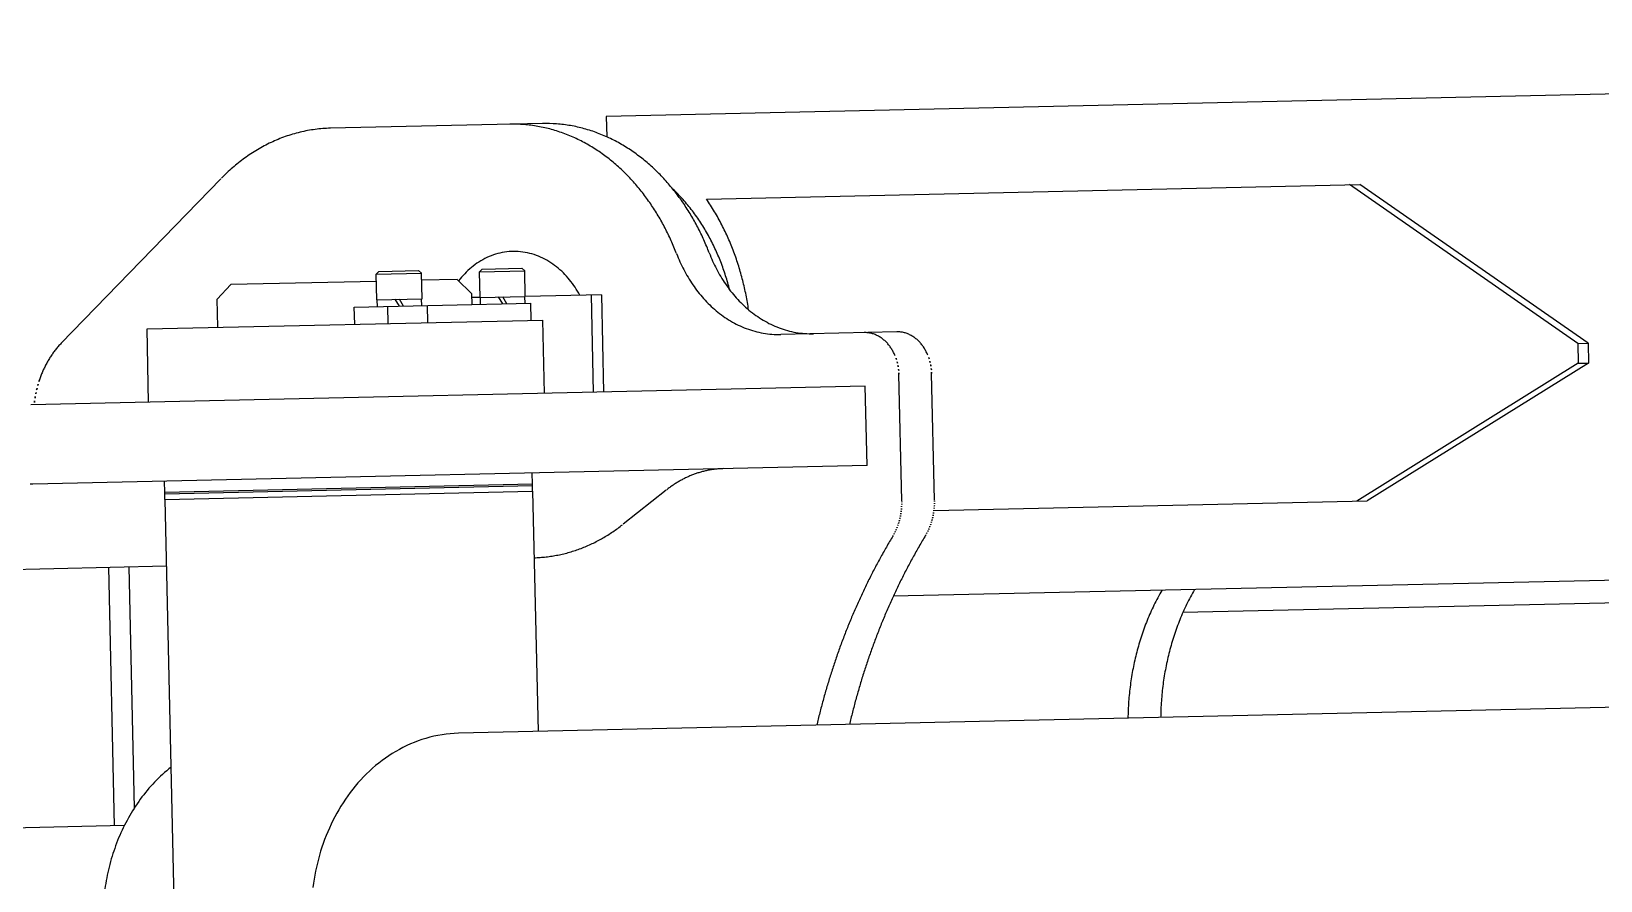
# Model space of a CAD drawing. Header units: metres. Extents: x 668617 to 675126, y 2286318 to 2293677.
# Drawn here: x 669895.436 to 669896.239, y 2287288.293 to 2287288.728 of the extents above; entities that cross this region are included whole.
import ezdxf

# ---------------------------------------------------------------- set-up
doc = ezdxf.new("R2010")
doc.units = ezdxf.units.M
doc.header["$MEASUREMENT"] = 0
doc.layers.add('0_VEH_CONSTRUCCION', color=250, linetype='Continuous')

# ---------------------------------------------------------------- blocks, each defined once
blk = doc.blocks.new('excavadora planta')
at = {"color": 0}
for p, q in [((-6.529173965391578, 0.4863429786059754), (-6.529173965391578, 0.4790960580531873)), ((-5.179625982671723, 0.4863393611747711), (-6.529173965391578, 0.4863393611747711)), ((-6.551834458937833, 0.4843347013711536), (-6.627235893926013, 0.4843347013711536)), ((-6.724575542024922, 0.410070345598939), (-6.666525266630856, 0.4672756493488208)), ((-6.494250379994014, 0.4562014865608006), (-6.262079725134413, 0.4562014865608006)), ((-6.186020822022442, 0.397917736127269), (-6.265748855478819, 0.4561974169505874)), ((-6.182351390222834, 0.3979178868535342), (-6.262079574406812, 0.45619756767708)), ((-6.663832089085417, 0.4295684506243163), (-6.668856399602646, 0.4245441401064056)), ((-6.612153466613904, 0.4295686013505815), (-6.663832089085417, 0.4295686013505815)), ((-6.612153466613904, 0.4230373292751892), (-6.612153466613904, 0.43208045515712)), ((-6.612153466613904, 0.43208045515712), (-6.596074889180954, 0.43208045515712)), ((-6.611148122186137, 0.4330851966796985), (-6.612152863708843, 0.43208045515712)), ((-6.611147519281076, 0.43308564885848), (-6.597080836513896, 0.43308564885848)), ((-6.597080836513896, 0.4330861010374889), (-6.596075492086015, 0.4320810580621668)), ((-6.596074889180954, 0.4230373292751892), (-6.596074889180954, 0.43208045515712)), ((-6.583445683144873, 0.4295686013505815), (-6.596074889180954, 0.4295686013505815)), ((-6.578420618994983, 0.4245441401064056), (-6.583444778786429, 0.4295686013505815)), ((-6.575458093549514, 0.4230373292751892), (-6.575458093549514, 0.43208045515712)), ((-6.575458093549514, 0.43208045515712), (-6.559379516114745, 0.43208045515712)), ((-6.574452749121633, 0.4330853474059495), (-6.575457490642634, 0.43208045515712)), ((-6.574452146216572, 0.43308564885848), (-6.560385463447574, 0.43308564885848)), ((-6.560385463447574, 0.4330861010374889), (-6.559380571198972, 0.4320810580621668)), ((-6.559379516114745, 0.4230373292751892), (-6.559379516114745, 0.43208045515712)), ((-6.668856851781925, 0.4144959712493659), (-6.668856851781925, 0.4245441401064056)), ((-6.578421071174262, 0.4245441401064056), (-6.578421071174262, 0.4205248725635897)), ((-6.620196523488289, 0.4144959712493659), (-6.620196523488289, 0.4205248725635897)), ((-6.620196523488289, 0.4205248725635897), (-6.557453233987644, 0.4205248725635897)), ((-6.612153466613904, 0.4230373292751892), (-6.596074889180954, 0.4230373292751892)), ((-6.612001383775805, 0.4205248725635897), (-6.612001383775805, 0.4230373292751892)), ((-6.608237145135945, 0.4144959712493659), (-6.608237145135945, 0.4205248725635897)), ((-6.604113725718207, 0.420525023289855), (-6.605564014186598, 0.4230370278226587)), ((-6.602663889429095, 0.420525023289855), (-6.604114177897486, 0.4230370278226587)), ((-6.596227122744835, 0.4205248725635897), (-6.596227122744835, 0.4230373292751892)), ((-6.594146647611183, 0.4144959712493659), (-6.594146647611183, 0.4205248725635897)), ((-6.575458093549514, 0.4230395901697932), (-6.578421071174262, 0.4230395901697932)), ((-6.575458093549514, 0.4230373292751892), (-6.559379516114745, 0.4230373292751892)), ((-6.575305859983814, 0.4205248725635897), (-6.575305859983814, 0.4230373292751892)), ((-6.567418352651998, 0.420525023289855), (-6.568868641120275, 0.4230370278226587)), ((-6.565968516362886, 0.420525023289855), (-6.567418804831163, 0.4230370278226587)), ((-6.559531749678627, 0.4205248725635897), (-6.559531749678627, 0.4230373292751892)), ((-6.532336655365953, 0.4230395901697932), (-6.559379516114745, 0.4230395901697932)), ((-6.557453233987644, 0.4144959712493659), (-6.557453233987644, 0.4205248725635897)), ((-6.536005182805297, 0.4230395901697932), (-6.536005182805297, 0.3883731438419602)), ((-6.532336655365953, 0.4230395901697932), (-6.532336655365953, 0.3883731438419602)), ((-6.693978404371705, 0.4144959712493659), (-6.553299066405202, 0.4144959712493659)), ((-6.693978404371705, 0.3883699785895516), (-6.693978404371705, 0.4144959712493659)), ((-6.553299066405202, 0.3883699785895516), (-6.553299066405202, 0.4144959712493659)), ((-6.427662665458342, 0.4074647400334612), (-6.468989857755105, 0.4074647400334612)), ((-6.186020219115562, 0.3979172839482601), (-6.182351390222834, 0.3979172839482601)), ((-6.186018410400379, 0.3979168317694644), (-6.186018410400379, 0.39088288748016)), ((-6.182348677149207, 0.3979168317694644), (-6.182348677149207, 0.39088288748016)), ((-6.427323079102848, 0.3473719725350719), (-6.427323079102848, 0.3923921099320182)), ((-6.415703136378283, 0.3473719725350719), (-6.415703136378283, 0.3923921099320182)), ((-6.186020369843163, 0.390883641111472), (-6.265749609111595, 0.343655966309953)), ((-6.182351088771156, 0.3908822845748858), (-6.262079725134413, 0.3436549112258973)), ((-6.186020219115562, 0.3908833396589415), (-6.182351390222834, 0.3908833396589415)), ((-6.439359780049131, 0.3883731438419602), (-6.735809776144038, 0.3883731438419602)), ((-6.439359780049131, 0.3602343521583151), (-6.439359780049131, 0.3883699785895516)), ((-6.439359780049131, 0.3602372159579801), (-6.735810831228378, 0.3602372159579801)), ((-6.688952737316754, 0.3562150846154992), (-6.688952737316754, 0.3602343521583151)), ((-6.558324733460154, 0.3562150846154992), (-6.558324733460154, 0.3602343521583151)), ((-6.558324733460154, 0.3562150846154992), (-6.688952737316754, 0.3562150846154992)), ((-6.688952737316754, 0.3537030800829228), (-6.688952737316754, 0.3562150846154992)), ((-6.688952737316754, 0.3557127138543308), (-6.558324733460154, 0.3557127138543308)), ((-6.688952737316754, 0.3537030800829228), (-6.558324733460154, 0.3537030800829228)), ((-6.688952737316754, 0.3537030800829228), (-6.688952737316754, 0.05225288967744746)), ((-6.558324733460154, 0.3537030800829228), (-6.558324733460154, 0.3562150846154992)), ((-6.558324733460154, 0.3537030800829228), (-6.558324733460154, 0.2682922128982028)), ((-6.51086448797605, 0.3530769630284567), (-6.526490585054489, 0.3412609253868339)), ((-6.41597911623569, 0.343657624299297), (-6.262080780216934, 0.343657624299297)), ((-6.953341892651451, 0.3300918050290846), (-6.688952737316754, 0.3300918050290846)), ((-6.709553857413312, 0.3300918050290846), (-6.709553857413312, 0.2381469526955726)), ((-6.702350798213956, 0.3300918050290846), (-6.702350798213956, 0.2442760869998182)), ((-5.461633233878615, 0.3135087466654625), (-6.431092894617677, 0.3135087466654625)), ((-5.631990881967681, 0.3054718695689473), (-6.328360108741094, 0.3054718695689473)), ((-5.952533422196439, 0.2682922128982028), (-6.586608976024309, 0.2682922128982028)), ((-6.706006513919647, 0.2381469526955726), (-7.338610074691928, 0.2381469526955726))]:
    blk.add_line(p, q, dxfattribs=at)
for centre, radius, start, end in [((-6.625596742414928, 0.428358320764417), 0.05625228643017663, 113.9795973651698, 116.7729720577561), ((-6.626086574991177, 0.4294586226125716), 0.05504787787734092, 111.126248454842, 113.9792017162786), ((-6.626473661160389, 0.4304607128155027), 0.05397362443178837, 108.2181854386046, 111.12636310643), ((-6.626768424503098, 0.4313481420857812), 0.05303852574888716, 105.2579921976592, 108.2154361670749), ((-6.626976733084803, 0.4321129050782417), 0.05224590048286631, 102.2582493727811, 105.258314201378), ((-6.627113346285114, 0.4327394617169347), 0.05160462350269984, 99.2230631584472, 102.2577286395442), ((-6.627190467026935, 0.4332137373549756), 0.05112411858285303, 96.16238407361219, 99.22294266778582), ((-6.62722526538937, 0.4335396240041263), 0.05079637953344039, 93.08576214060936, 96.1628189606016), ((-6.627237130733079, 0.4337057288585271), 0.05062987688207549, 89.99877092577681, 93.08247285553387), ((-6.563455136854486, 0.4336469668104854), 0.05068773995322159, 84.38943226035059, 90.02642914334888), ((-6.563510615886798, 0.4331110035346768), 0.05122655970101109, 78.80059420503206, 84.38628483902525), ((-6.563720600970328, 0.4320642330226008), 0.05229418098862737, 73.32534881266874, 78.79765981854717), ((-6.551836098488366, 0.4336469668104854), 0.05068773995322159, 84.38943226035059, 90.02642914334888), ((-6.564174257044783, 0.4305600688097826), 0.05386526507091103, 68.00860434568017, 73.32217938452928), ((-6.551891502157787, 0.4331094586743944), 0.05122808978057556, 78.80084710896024, 84.3865377429809), ((-6.564933108906871, 0.4286819240616069), 0.05589092144261347, 62.88687190871479, 68.0082619604613), ((-6.552101863989719, 0.4320605307158019), 0.05229790059057056, 73.32587998470358, 78.79796193854766), ((-6.552555686327764, 0.4305578768430678), 0.05386758555423333, 68.00871887535024, 73.32206485453658), ((-6.553314808244409, 0.4286796493584717), 0.05589341976973253, 62.88698644306471, 68.00814742624308), ((-6.622570468161484, 0.4233228517993979), 0.06213517496441118, 124.7150577144325, 127.2336787856335), ((-6.623489899429728, 0.4246474495469812), 0.06052275101429352, 122.1323088705392, 124.7137183416909), ((-6.624300835734289, 0.4259394589349625), 0.05899733116329986, 119.4899429530529, 122.1327655206188), ((-6.62500199565909, 0.4271730848046928), 0.05757837078682941, 116.7700781255501, 119.4869167188764), ((-6.566044737019411, 0.4265163796144975), 0.05832511406088772, 57.97626865426448, 62.88439137947338), ((-6.567518999229605, 0.4241601394857781), 0.06110455939970486, 53.29082523197384, 57.9758213805688), ((-6.554426665677056, 0.4265122525812046), 0.05832936564719558, 57.97723639962538, 62.88513004658446), ((-6.555901120502426, 0.4241558299589059), 0.0611090678388815, 53.29191569564545, 57.97668275652631), ((-6.619206237855678, 0.4192737670337294), 0.06740284567195028, 132.0813547267053, 134.4116083662846), ((-6.620425766612698, 0.4206233944647408), 0.06558385029313436, 129.6882224308474, 132.08080726023), ((-6.621552274487954, 0.4219759902280202), 0.06382358741358736, 127.2298346995655, 129.6854378352067), ((-6.569347202824929, 0.4217038136244184), 0.0641665617624519, 48.83155390826896, 53.29318550051556), ((-6.571500911289149, 0.4192426681771764), 0.06743698922637854, 44.58544270064972, 48.83057439840599), ((-6.557729632898941, 0.4217012500253077), 0.06416985509713131, 48.8316684564079, 53.29307095250753), ((-6.559883691020104, 0.4192379848588672), 0.06744210839855234, 44.58674268890265, 48.83164528209393), ((-6.573933954798463, 0.4168422576282325), 0.07085483488069991, 40.54647147275143, 44.58678041582245), ((-6.576581692160744, 0.4145771146361028), 0.0743392840356772, 36.69589627730075, 40.54649784296689), ((-6.562314087437699, 0.4168401210395558), 0.07085628108620766, 40.54774469089415, 44.58805363371751), ((-6.56495943215657, 0.4145749480893244), 0.07433893164729309, 36.6983261763728, 40.54892774205391), ((-6.579373227098017, 0.4124927483827037), 0.07782313829400662, 33.02037286693767, 36.6982169823405), ((-6.549637531525718, 0.4161474190408683), 0.06178532568368902, 42.81917124376039, 45.23513017886432), ((-6.567757112857066, 0.4124901273723793), 0.07782798519162865, 33.02048743062499, 36.69810242166352), ((-6.550958542717012, 0.4149226058615625), 0.0635867799904068, 40.47220792921266, 42.81964851249833), ((-6.582245686393208, 0.4106235688984867), 0.08125021440785779, 29.49948345099655, 33.02175062977089), ((-6.552341469132898, 0.41374540731087), 0.06540289605898075, 38.18823018113719, 40.4703602391711), ((-6.570627968634426, 0.4106211931877652), 0.08125358314385074, 29.50006426406003, 33.02233144274363), ((-6.553779631528414, 0.4126123641230208), 0.06723376907368221, 35.96940792115114, 38.18943534616643), ((-6.555245504281174, 0.4115462291252783), 0.06904634275573246, 33.80936921903294, 35.97096028967078), ((-6.56336129409874, 0.4112302187571117), 0.08245212226114994, 31.18633301360827, 33.03007142223422), ((-6.564900974128932, 0.4103008229118501), 0.08425056228461678, 29.38051895665472, 31.18484036621485), ((-6.566422492332777, 0.4094433120145169), 0.08599708512507859, 27.61336442333874, 29.38101876087126), ((-6.58512649627869, 0.4089953600966254), 0.08455931210054028, 26.11441471613812, 29.49851585064603), ((-6.587930930080574, 0.4076161594333172), 0.08768453657845787, 22.85390641937608, 26.11702431782301), ((-6.573501112063582, 0.4089954801224422), 0.08455477930835614, 26.11582981631551, 29.50016008417069), ((-6.556742075295915, 0.4105444960848672), 0.07084722968336951, 31.70244916146109, 33.80904105332654), ((-6.576307813983249, 0.407613588977938), 0.08768322482734477, 22.85619730989439, 26.11931520809325), ((-6.558247784203331, 0.4096194370572164), 0.07261439578792991, 29.64385052629132, 31.6991096319433), ((-6.567937512659, 0.4086504919547451), 0.08770701206761297, 25.88050953348009, 27.6135592384815), ((-6.569424364287443, 0.4079259966908211), 0.08936098102134084, 24.18135724259423, 25.88232311192327), ((-6.590596437617364, 0.4064901483767045), 0.09057812014297759, 19.69701011711464, 22.85541188747646), ((-6.578972501577027, 0.4064926083857046), 0.09057409898262163, 19.69626787750638, 22.85489878753308), ((-6.559744237509335, 0.4087568598774283), 0.07434162573669269, 27.64382688438399, 29.65119048138165), ((-6.561232878278929, 0.4079872799838853), 0.07601740199371203, 25.6739399255117, 27.63707449975857), ((-6.562686333654597, 0.4072848320923583), 0.07763169884304011, 23.75432798394281, 25.67644172756297), ((-6.57087647728406, 0.4072764184533639), 0.09095176042018072, 22.50877020244795, 24.1799438790022), ((-6.572282413316657, 0.4066923670457925), 0.09247418297331586, 20.86592215242871, 22.50959529341019), ((-6.561596306352499, 0.4126675693908766), 0.02687871928637346, 121.3996265361965, 128.3678538553926), ((-6.562529819629958, 0.4141958773462875), 0.02508786141312052, 113.8969087448573, 121.3983715625687), ((-6.563110882216051, 0.4155023752567502), 0.02365797810310075, 105.9476381928555, 113.8920668208755), ((-6.56338303684106, 0.4164453878748731), 0.02267648230724782, 97.66868414584448, 105.9411212064714), ((-6.563453048449787, 0.416919714651911), 0.02219705594335434, 89.2175679558979, 97.65296667681294), ((-6.563457262447628, 0.4168682625193298), 0.02224856110010269, 80.72918425312972, 89.20852623725487), ((-6.563557023015392, 0.4162939159136698), 0.02283147784533732, 72.45834655961079, 80.71430388295855), ((-6.56388503635867, 0.4152645699674054), 0.02391182028423371, 64.56717647362586, 72.45231743986771), ((-6.564536688505541, 0.413897256191234), 0.02542648060411551, 57.14702587307214, 64.5642386166305), ((-6.56554655683783, 0.4123353881202263), 0.02728639051118687, 50.23266021240689, 57.14478914191086), ((-6.452030939657789, 0.4561146597187644), 0.05660476949202799, 199.7187863241565, 202.8762715360272), ((-6.440415427334301, 0.4561131676641139), 0.05660066301726613, 199.7186717854607, 202.8763861371155), ((-6.564101988892389, 0.4066600464285699), 0.07917909483262903, 21.87095992045611, 23.75549022506143), ((-6.565463250737253, 0.4061144079308008), 0.08064563997717612, 20.02028790604565, 21.87044302542328), ((-6.573632688040107, 0.4061742287772176), 0.09392045367062424, 19.249647117536, 20.86788222052568), ((-6.574933781388836, 0.405726718716906), 0.09529634175509229, 17.65090324755197, 19.24576282131386), ((-6.558748393830456, 0.4094735190736856), 0.03116491176393235, 134.8596135523875, 140.9017721094524), ((-6.560321469062615, 0.4110556248643888), 0.02893385293254473, 128.3658318860166, 134.861433435045), ((-6.566895907130629, 0.4107120144877854), 0.02939733501829878, 43.8194169995817, 50.23509708805067), ((-6.568524216583, 0.4091480445456455), 0.03165507563248113, 37.86362052241775, 43.82126845682794), ((-6.453702549209652, 0.4554073911711498), 0.0547896926634663, 202.8743747229673, 206.1368052113493), ((-6.455457708420795, 0.4545468525756178), 0.05283492666292679, 206.1374901205515, 209.5209038557607), ((-6.442083209390262, 0.4554073911711498), 0.0547896926634663, 202.8743747229673, 206.1368052113493), ((-6.4438382932384, 0.4545494042714608), 0.05283611845751028, 206.1399382301036, 209.5233519651157), ((-6.566769027435839, 0.405634669258248), 0.08203675048042827, 18.20412164665033, 20.02288069019809), ((-6.567995559857195, 0.4052366378253964), 0.0833262409091537, 16.41006906927794, 18.20064033718453), ((-6.576160452568047, 0.4053318356444464), 0.0965849984940884, 16.07993453617996, 17.65348109824549), ((-6.577309329653303, 0.4049975876580589), 0.09778150659520499, 14.52737117846319, 16.08166725537839), ((-6.578367139128886, 0.404731477171822), 0.09887224781693937, 12.98577710078489, 14.52288522561942), ((-6.570336675935437, 0.407735261646593), 0.03395310883531908, 32.31511373755368, 37.86850863212953), ((-6.572230387767036, 0.4065345724014549), 0.03619538307805049, 27.11092914196193, 32.31890642474204), ((-6.457250606010689, 0.4535279839562065), 0.05077275192843704, 209.5173370554573, 213.0386877181319), ((-6.459047194018012, 0.4523608295896508), 0.04863032886924415, 213.0399608323487, 216.7168884512403), ((-6.445631115465403, 0.4535279839562065), 0.05077275192843704, 209.5173370554573, 213.0386877181319), ((-6.447427703472727, 0.4523608295896508), 0.04863032886924415, 213.0399608323487, 216.7168884512403), ((-6.569134379392267, 0.4048994614347095), 0.08451392561378293, 14.6458679736779, 16.41123061586655), ((-6.570184050192779, 0.404620813243298), 0.08559994415001725, 12.90576928601628, 14.64867329839952), ((-6.579330156150149, 0.404503404019664), 0.09986188682173458, 11.46737519328935, 12.98912873287824), ((-6.580215937121238, 0.404325510724604), 0.1007653528608257, 9.958142208208109, 11.46637453471853), ((-6.460794580305333, 0.4510561778420197), 0.04644962400102452, 216.7155152824463, 220.565200374924), ((-6.462445635480435, 0.4496384774975581), 0.04427342405788549, 220.5609597413886, 224.6003522364716), ((-6.463965402660278, 0.4481436469178561), 0.04214171049432089, 224.6041101149912, 228.8480962899891), ((-6.449172771946337, 0.4510583449229273), 0.04645277756629596, 216.715948798826, 220.565633891173), ((-6.450828055899933, 0.4496405392082323), 0.04427329651663488, 220.5648699144122, 224.60426240988), ((-6.45234568602541, 0.4481416129554532), 0.04214022860341052, 224.6022131222321, 228.8461992976169), ((-6.580970903918228, 0.4041892646508671), 0.1015325065103357, 8.46342152135101, 9.960195184483513), ((-6.581639682808486, 0.4040949702369261), 0.1022078806071702, 6.973608610390912, 8.460527817080749), ((-6.465311035979767, 0.4466011145148343), 0.04009472939509422, 228.8454426892555, 233.3059288005251), ((-6.466451305852047, 0.4450690338144483), 0.03818489034100454, 233.3041706579785, 237.9877922819188), ((-6.467372784392751, 0.4435976830837376), 0.0364488046154943, 237.9899790665344, 242.8964982447796), ((-6.453690025097558, 0.4466046523249361), 0.04009829449535136, 228.8472959158499, 233.3075529299306), ((-6.45483045954893, 0.4450705762437934), 0.03818675710883073, 233.3042852015328, 237.987677737866), ((-6.455752152655236, 0.4435991639153087), 0.03645050541400786, 237.9900936217629, 242.8963837223867), ((-6.702182432533618, 0.3875833202235128), 0.03174170729823374, 140.4035594324636, 143.1236061383311), ((-6.702996175885119, 0.3882583559122708), 0.03068442345439948, 137.557284058871, 140.4063418103563), ((-6.703777233819551, 0.3889716563846406), 0.02962666708925373, 134.6071604360258, 137.5558968923812), ((-6.468065843773957, 0.4422443001531917), 0.03492828610715006, 242.8970735345756, 248.0166310366701), ((-6.468539540676261, 0.4410703732917938), 0.03366238998421239, 248.0163090463072, 253.3278225451513), ((-6.468822351221547, 0.4401333392431326), 0.03268361007554565, 253.331488160681, 258.8015086414554), ((-6.468955206951364, 0.4394774902590228), 0.03201444670086738, 258.806796679305, 264.3901968424793), ((-6.456445327003848, 0.4422474081007692), 0.03493138297692643, 242.8983377757704, 248.0176662094226), ((-6.468988773905949, 0.4391446287369121), 0.03167989809140594, 264.3917665495774, 270.0441093891149), ((-6.456919117285111, 0.4410717437401956), 0.03366384072269865, 248.0164235872363, 253.3277080260037), ((-6.457202408496983, 0.4401333392431326), 0.03268361007554565, 253.331488160681, 258.8015086414554), ((-6.457334996891632, 0.4394803356157411), 0.03201728982966175, 258.8073157937335, 264.3904869098908), ((-6.457368755818493, 0.4391431021226282), 0.03167837141963615, 264.3916323682857, 270.0439752078759), ((-6.439284068401889, 0.397946140581368), 0.009518599564096846, 82.05616703809531, 89.99121043125037), ((-6.439312284636117, 0.3977456433114526), 0.009721072417722179, 74.20534381751337, 82.05477433111915), ((-6.439422845185845, 0.3973646884332567), 0.01011773761910611, 66.6462727286974, 74.19008875868421), ((-6.427663974951543, 0.397946140581368), 0.009518599564096846, 82.05616703809531, 89.99121043125037), ((-6.427692266548775, 0.3977467417912948), 0.009719994902317597, 74.20400881152004, 82.05343932491824), ((-6.427802902461281, 0.3973646884332567), 0.01011773761910611, 66.6462727286974, 74.19008875868421), ((-6.697817483323547, 0.3848780517173651), 0.03688742644650778, 153.3754576962009, 155.74650163942), ((-6.698681528961515, 0.3853087890380777), 0.03592197072639412, 150.9150467926552, 153.3720248692723), ((-6.699573462721105, 0.3858067619590315), 0.03490044235545896, 148.378893717016, 150.9176804470721), ((-6.700460676185457, 0.3863513101641303), 0.03385944366748541, 145.7791945295143, 148.3764156171689), ((-6.701333427693612, 0.3869449708394797), 0.03280392095888702, 143.1215867576388, 145.7793042361738), ((-6.439647762445247, 0.3968433539115352), 0.01068552052648516, 59.50333740968482, 66.64718160109818), ((-6.440010831452014, 0.3962293536026067), 0.01139883254315163, 52.79905449196604, 59.49708609431093), ((-6.440506684105344, 0.3955738656234615), 0.01222074045799585, 46.5573825012591, 52.80542857544877), ((-6.441121393095955, 0.3949259663999243), 0.01311384736336156, 40.73180769647709, 46.55386881767436), ((-6.441823177598167, 0.3943202946625775), 0.01404085261880553, 35.29944579224177, 40.73602447925338), ((-6.442578209173462, 0.393784124897067), 0.01496689209971526, 30.20500962172169, 35.30440903231827), ((-6.428027744357792, 0.3968421466117178), 0.01068659906672689, 59.50627416716661, 66.65011835910231), ((-6.428390738001667, 0.3962293536026067), 0.01139883254315163, 52.79905449196604, 59.49708609431093), ((-6.428886666017888, 0.395575246438014), 0.0122196861102341, 46.55318710407576, 52.80123317810395), ((-6.429501450371504, 0.3949259663999243), 0.01311384736336156, 40.73180769647709, 46.55386881767436), ((-6.430203159510825, 0.3943187073642633), 0.01404183140142247, 35.30455405792021, 40.74113274454128), ((-6.430958115723115, 0.393784124897067), 0.01496689209971526, 30.20500962172169, 35.30440903231827), ((-6.695424285260628, 0.3839090454059857), 0.03947102632928411, 160.3229180187598, 162.5388205343726), ((-6.696183513085543, 0.3841741803528151), 0.03866685796466893, 158.052072756508, 160.3140366824898), ((-6.696982003041171, 0.3844999654549781), 0.03780447293714284, 155.7441961248704, 158.0577211140561), ((-6.443346479189927, 0.3933362118171289), 0.01585619779519738, 25.39453470696396, 30.20713104910462), ((-6.444085823486148, 0.3929824264643713), 0.01667582451361095, 20.82866701194208, 25.40324197348784), ((-6.444765627623269, 0.3927255315438742), 0.01740254740870018, 16.44052846754512, 20.8233504179007), ((-6.44534881012828, 0.3925516252416656), 0.01801110496426179, 12.21194068557002, 16.44607535779934), ((-6.445808806581226, 0.3924508921866448), 0.01848200048704868, 8.089971794275673, 12.21550980045139), ((-6.43172638573958, 0.3933362118171289), 0.01585619779519738, 25.39453470696396, 30.20713104910462), ((-6.432465805399715, 0.3929843132995785), 0.01667508325466508, 20.8226995908711, 25.39727455250101), ((-6.433145684899614, 0.3927255315199858), 0.0174025474163364, 16.44052854219881, 20.8233504922305), ((-6.433728867403829, 0.3925516252416656), 0.01801110496426179, 12.21194068557002, 16.44607535779934), ((-6.434188863856775, 0.3924508921866448), 0.01848200048704868, 8.089971794275673, 12.21550980045139), ((-6.693041687456457, 0.3832819313266356), 0.0419368836135819, 168.9553777212291, 171.0411156939991), ((-6.693528445175389, 0.3833810814968928), 0.04144014714410987, 166.8502796801159, 168.9609965188649), ((-6.69409618035661, 0.383512695436437), 0.04085735690636449, 164.7081473307582, 166.8488845751208), ((-6.694728465193634, 0.3836848720240909), 0.0402020490179707, 162.5316145646779, 164.7071845539316), ((-6.446130614763774, 0.3924060245388006), 0.01880692028438578, 4.03258971140236, 8.087332687791898), ((-6.446294858170859, 0.3923914947630607), 0.01897177907807436, 0.001857842881095502, 4.041479449962021), ((-6.434510596676319, 0.3924038955880889), 0.01880714529607368, 4.039043335079743, 8.093786311524124), ((-6.434674840083517, 0.3923936316896288), 0.01897170376622994, 359.9954041930083, 4.035025800153091), ((-6.692638409674373, 0.3832212578812459), 0.04234469005466548, 171.0449955804737, 173.1107962576261), ((-6.73580902156209, 0.3494591963476665), 0.01077801963673401, 90.00401134576866, 94.71512339209474), ((-6.489076136764766, 0.3247386726400379), 0.03572919735886085, 116.2129731340161, 118.4006887277221), ((-6.489359954709812, 0.3253188040859527), 0.03508336266720708, 113.9921533621905, 116.2156182117125), ((-6.489606160551716, 0.3258674179881922), 0.03448203829064986, 111.7319092165867, 113.9890607648063), ((-6.489806472700707, 0.3263727524717837), 0.03393845130100063, 109.4455632046252, 111.7336514314952), ((-6.489969097892413, 0.3268370511547118), 0.03344649733354014, 107.1313806731492, 109.447655579135), ((-6.490101765504278, 0.3272604241570747), 0.03300282961161038, 104.7388668569284, 107.1277851557701), ((-6.490198331429383, 0.3276300112333956), 0.03262083593249576, 102.3242606224746, 104.7399903997749), ((-6.490268024402098, 0.3279462421520378), 0.03229701691885129, 99.88502798025446, 102.3232151850085), ((-6.490314201775163, 0.3282045809595928), 0.03203458602594882, 97.42669416205446, 99.88298476888646), ((-6.490335918493088, 0.3284020980948412), 0.03183591905221215, 94.96430425364584, 97.43388594576273), ((-6.49035057561116, 0.3285290116124315), 0.03170821346374349, 92.48016146365846, 94.95776363054438), ((-6.490352214883615, 0.3285949968914963), 0.0316422190818501, 90.00178515578102, 92.4823663547265), ((-6.487490906492667, 0.322175852740358), 0.03874507285130144, 124.7337324116424, 126.7642417076745), ((-6.487953329527272, 0.3228435406161907), 0.03793288937546022, 122.6632664313149, 124.7343378906644), ((-6.488371617951202, 0.3234956616539648), 0.03715814618121819, 120.5520292407103, 122.6629752428724), ((-6.488745565492763, 0.3241329242870989), 0.03641927086285483, 118.4048887264083, 120.5550216553243), ((-6.452543656225203, 0.3473697558911226), 0.02522059046523723, 355.049914511961, 356.9495698714368), ((-6.452615991269113, 0.3473699557116419), 0.0252928339131046, 356.9578376725862, 358.8384721270699), ((-6.452647806796904, 0.3473719431924707), 0.0253246832275078, 358.8354356123464, 0.704611677855195), ((-6.440923638137747, 0.347365210244817), 0.02522027372076495, 355.0602176331764, 356.9598729926534), ((-6.440995973181657, 0.3473745473414027), 0.02529300275422233, 356.9474419350408, 358.828076389529), ((-6.441027713346557, 0.3473719431924707), 0.0253246832275078, 358.8354356123464, 0.704611677855195), ((-6.562993884264188, 0.3895231865307807), 0.06051160765016964, 304.8542646306665, 306.8728573339163), ((-6.450719828348497, 0.3469740554953091), 0.02335081155440582, 341.046793635077, 343.1398648581802), ((-6.451101767463797, 0.3470888138136559), 0.02374961736020326, 343.1421585180566, 345.2006259289946), ((-6.45144588039318, 0.3471805605764615), 0.024105750114666, 345.1987134703899, 347.2250977929991), ((-6.451753858842267, 0.3472491068335017), 0.02442126203100226, 347.2280330950164, 349.2246259074324), ((-6.452020837475402, 0.3473025946438639), 0.02469353338939768, 349.2185221692224, 351.1876150661036), ((-6.452242171000307, 0.3473321286126492), 0.02491677917136537, 351.1984751801541, 353.1423597712504), ((-6.452411834859049, 0.3473558236016601), 0.02508805869795985, 353.1348983531581, 355.0556370948298), ((-6.439099810261041, 0.3469699299825351), 0.02334954321217949, 341.0564281572281, 343.1494993802481), ((-6.439481824739346, 0.3470888138136559), 0.02374961736020326, 343.1421585180566, 345.2006259289946), ((-6.439825937668729, 0.3471805605764615), 0.024105750114666, 345.1987134703899, 347.2250977929991), ((-6.440133840754811, 0.3472534317406684), 0.024422145012981, 347.218098571284, 349.2146913837673), ((-6.440400819388856, 0.34729820927069), 0.02469278745673753, 349.2285508371056, 351.1976437339882), ((-6.440622152913875, 0.3473365708665028), 0.02491738480250832, 351.1883542971827, 353.1322388883279), ((-6.440791741408702, 0.3473558236016601), 0.02508805869795985, 353.1348983531581, 355.0556370948298), ((-6.559679905452867, 0.3837688630839011), 0.05385789622528036, 291.8849698608997, 294.1613709079615), ((-6.560063611055512, 0.3846271231530807), 0.05479802330063364, 294.1601150236006, 296.3847256804063), ((-6.560516920813711, 0.3855341861215749), 0.05581204705275243, 296.3877983523864, 298.5622225292263), ((-6.561032523734298, 0.3864875555480722), 0.05689590636627122, 298.5592367276616, 300.6963073616416), ((-6.561614501044801, 0.3874717420280831), 0.05803928590492882, 300.6943515063209, 302.7926935004828), ((-6.562272786720882, 0.3884833661784484), 0.05924622170084339, 302.7979947937392, 304.8566913698625), ((-6.251951388654902, 0.2212619444552359), 0.2118683989887024, 147.5538139208372, 148.7842862581964), ((-6.447984602794008, 0.3457119576434167), 0.0203320378365335, 327.639798941654, 329.9883853202575), ((-6.448463299824652, 0.3459914787093368), 0.02088636286283272, 329.9812215272079, 332.2816844023936), ((-6.448945788203446, 0.3462398298192966), 0.0214289980904966, 332.2938923650623, 334.5485231430991), ((-6.449417027033519, 0.3464708743176317), 0.02195379440921784, 334.5325815818863, 336.7432133774104), ((-6.449870519730325, 0.3466629759923876), 0.02244629031500514, 336.7497746659378, 338.9189281044022), ((-6.450311801094699, 0.346830083874508), 0.02291814474982922, 338.9259284376622, 341.0558950104102), ((-6.240331747382925, 0.2212619443700987), 0.2118683990336057, 147.5538139009797, 148.7842862388209), ((-6.436364660069444, 0.3457119576434167), 0.0203320378365335, 327.639798941654, 329.9883853202575), ((-6.436843357100202, 0.3459914787093368), 0.02088636286283272, 329.9812215272079, 332.2816844023936), ((-6.43732577011599, 0.3462436596428518), 0.02143071226667156, 332.2847334977827, 334.539364276067), ((-6.437797008946063, 0.3464669682482793), 0.02195218313649302, 334.5418704633096, 336.7525022589294), ((-6.438250577005761, 0.3466629759923876), 0.02244629031500514, 336.7497746659378, 338.9189281044022), ((-6.438691783007357, 0.3468341379089708), 0.02291953247186419, 338.9164039837489, 341.0463705565916), ((-6.558488869685448, 0.3794574636910824), 0.04936516797165082, 270.187006550705, 272.6556716167987), ((-6.55849146537696, 0.3795606470713437), 0.04946836085130672, 272.6531374593121, 275.1185943331926), ((-6.558508718198823, 0.3797767300465154), 0.04968512142145269, 275.1161791510499, 277.573157227886), ((-6.558554316902132, 0.3800834246520992), 0.04999515062323703, 277.5786364608549, 280.0220942790836), ((-6.558622831074331, 0.3804884400548474), 0.05040590925108044, 280.0186668305726, 282.4440212248945), ((-6.558736645139561, 0.380982638514098), 0.05091302301935439, 282.4492514224083, 284.8521483633866), ((-6.558885554200515, 0.3815634936030534), 0.05151264147033581, 284.8466382443808, 287.2229528338827), ((-6.559093047634065, 0.3822269592599383), 0.05220779411830284, 287.2248661085886, 289.5709317374979), ((-6.55935587149736, 0.3829612892668166), 0.05298773913640982, 289.5727253163382, 291.8853336666566), ((-6.249319478931397, 0.2196614421500556), 0.2149487454009968, 148.7830154968297, 149.9958412356987), ((-6.237699762297439, 0.2196685624062695), 0.2149451196492325, 148.7846490776584, 149.9974748164908), ((-6.246718548796935, 0.2181616736459944), 0.217951101104716, 149.9963263525856, 151.1924221858686), ((-6.235098756799175, 0.2181616737335474), 0.2179511010617219, 149.9963263724569, 151.1924222059549), ((-6.241496260831696, 0.2153659468469584), 0.2238750501094121, 152.3739659237335, 153.5384353257789), ((-6.244082025624721, 0.2167104492229868), 0.2209606368538236, 151.1921201245502, 152.371944393746), ((-6.229883884813603, 0.2153658713938995), 0.223868444724038, 152.3731028882823, 153.5375722900774), ((-6.232454914168557, 0.2167103738598541), 0.2209670868009025, 151.1930175521436, 152.3728418213354), ((-6.238944912211423, 0.2140878756009386), 0.2267286081169982, 153.5365910912174, 154.686393147314), ((-6.227325120213663, 0.2140878756920443), 0.2267286080772181, 153.5365911117945, 154.6863931681794), ((-6.265304968806277, 0.2708608500194458), 0.0822999332050324, 148.798168481703, 150.8671774610776), ((-6.25368434781376, 0.2708566765169849), 0.08230203092376687, 148.7956561357814, 150.8646651152871), ((-6.233893059622119, 0.2117628456143024), 0.2322901185300623, 155.8230569550972, 156.9453577133177), ((-6.236376244104918, 0.2128733643243237), 0.229569927058417, 154.6864921880335, 155.8220852442524), ((-6.22227326762436, 0.2117628455209655), 0.2322901185674533, 155.8230569341307, 156.9453576921299), ((-6.224756452106135, 0.2128733643243237), 0.229569927058417, 154.6864921880335, 155.8220852442524), ((-6.261907628750805, 0.2690403223950426), 0.08615511343551677, 152.8860042816697, 154.8624304949094), ((-6.263596318801774, 0.269900163520191), 0.08426012478572842, 150.8621990655396, 152.8830834220517), ((-6.250286932395397, 0.2690403223950426), 0.08615511343551677, 152.8860042816697, 154.8624304949094), ((-6.251975697809257, 0.2699044364302949), 0.0842581101657199, 150.8647619112918, 152.8856462677359), ((-6.231475336188851, 0.210729723183249), 0.2349193226352461, 156.9444292105393, 158.0541251959315), ((-6.219847762141853, 0.2107296479145191), 0.2349265125935075, 156.945155601474, 158.0548515868611), ((-6.258663234734968, 0.267580785665487), 0.08971320063263837, 156.7968160579483, 158.6948672455462), ((-6.26025473661025, 0.2682636468566102), 0.08798138734169074, 154.8617924666492, 156.7971978897009), ((-6.24704253837956, 0.267580785665487), 0.08971320063263837, 156.7968160579483, 158.6948672455462), ((-6.248634040254842, 0.2682636468566102), 0.08798138734169074, 154.8617924666492, 156.7971978897009), ((-6.229050831176778, 0.2097557593667574), 0.2375321415596763, 158.0547822125671, 159.1523317743764), ((-6.217438907356268, 0.2097556839082131), 0.2375248153853119, 158.0540897463941, 159.1516393081372), ((-6.25566767179987, 0.266463198946326), 0.0929109163437615, 160.5567883017754, 162.3895266283809), ((-6.257118295324744, 0.2669751685968009), 0.09137259858596045, 158.6930498392605, 160.556725874624), ((-6.244042113056366, 0.2664631235260373), 0.09291538442443553, 160.5577115808476, 162.3904499074494), ((-6.245497523605536, 0.2669798020715177), 0.091370985262674, 158.6957739135767, 160.5594499489912), ((-6.224497212559868, 0.208072819113454), 0.2423871700079175, 160.2391802814123, 161.3147287584433), ((-6.226762344064241, 0.2088770005658063), 0.2399835380338034, 159.1507108840873, 160.2370307281017), ((-6.212877345199217, 0.2080647899043271), 0.2423898138316802, 160.2373880899498, 161.3129365669443), ((-6.215142476703591, 0.2088849501568859), 0.239980779231526, 159.1524909853561, 160.2388108292112), ((-6.253031146767285, 0.2656704790340143), 0.09566425089855418, 164.1948530043812, 165.9748824886898), ((-6.254299799503997, 0.266033503696363), 0.09434468569484641, 162.3921283010034, 164.1971372169473), ((-6.241410299686095, 0.2656704790340143), 0.09566425089855418, 164.1948530043812, 165.9748824886898), ((-6.242672262430006, 0.2660299845995695), 0.0943520811979162, 162.3914075917242, 164.1961873390009), ((-6.222330046921797, 0.2073276794119323), 0.2446788304166741, 161.3120190601521, 162.3774837000194), ((-6.210702074431651, 0.2073357091545773), 0.2446840069834929, 161.3144139651212, 162.3798786049556), ((-6.250839651864794, 0.2651549649307583), 0.09791573038601449, 167.7321236460415, 169.4713609402277), ((-6.251880004135501, 0.2653852081856201), 0.09685021210955849, 165.9761895680168, 167.7344479534678), ((-6.239206155262877, 0.2651524146802444), 0.09792863293524802, 167.7322381965421, 169.4712463206604), ((-6.240259157053401, 0.2653852082452062), 0.0968502120960044, 165.9761896023582, 167.7344479877522), ((-6.220248738058785, 0.2066797346045206), 0.2468586291520513, 162.3804004523568, 163.4364687857349), ((-6.208637047947491, 0.206671482115965), 0.2468532162760006, 162.3780284084445, 163.4340967417727), ((-6.249159778845296, 0.2648696607941616), 0.09961987499394255, 171.1959830570073, 172.9054282323874), ((-6.249935106752901, 0.2649875088973488), 0.09883564503765854, 169.4717366503818, 171.1947028714431), ((-6.237525627301579, 0.2648627612965697), 0.09963392986629346, 171.1932199033242, 172.9024359083637), ((-6.23831418430791, 0.2649925208391153), 0.09883480347156888, 169.4746012048905, 171.19756742601), ((-6.218220684823336, 0.2060703485780948), 0.2489762495646984, 163.4351006815988, 164.4822310614128), ((-6.206600817462572, 0.2060785955046782), 0.2489739707162757, 163.4369247058683, 164.4840550858618), ((-6.248034092200896, 0.264742011313146), 0.100753002466332, 174.6026469449462, 176.2928417973984), ((-6.248521932654739, 0.2647854278084907), 0.1002632411242861, 172.902679939033, 174.6011249328165), ((-6.236413094392105, 0.264742011313146), 0.100753002466332, 174.6026469449462, 176.2928417973984), ((-6.23690101020884, 0.2647905120591503), 0.1002626878522436, 172.9055684267326, 174.6040134205705), ((-6.58658446898653, 0.2235421260399733), 0.0447500934046967, 90.0309916202746, 105.0302013960129), ((-6.216324225732706, 0.2055372721622177), 0.2509461958913142, 164.4807992529407, 165.5196792114841), ((-6.20470428300905, 0.205537272263058), 0.2509461958652124, 164.480799275185, 165.5196792336434), ((-6.247709223060497, 0.2647230225903172), 0.1010784196081718, 176.2940072690209, 177.9858063160577), ((-6.236074623266745, 0.264717234296441), 0.1010923674041788, 176.2912318114418, 177.9828016877563), ((-6.58330828261569, 0.2163557316525271), 0.05269838729458844, 119.1888073844643, 131.9212526106057), ((-6.585813072045653, 0.2208168483176109), 0.04758219771057987, 105.076278689148, 119.1754575615845), ((-6.655651817772195, 0.2142353436189239), 0.05542369167319164, 126.9205284821057, 135.0936280555167), ((-6.652452287885922, 0.2110402739273951), 0.05994535566376426, 135.0895801463854, 142.6436982315221), ((-6.578988737365421, 0.2115314408113278), 0.05917389337564747, 131.9124094589203, 143.2602959550024), ((-6.648801054882028, 0.2082451357502322), 0.06454364475930954, 142.6380746695271, 149.6644602527344), ((-6.57357513084753, 0.2074656394510441), 0.0659442347446735, 143.2430392486936, 153.4267297318567), ((-6.645040216604002, 0.2060351345567142), 0.06890574867691573, 149.6578475501466, 156.2395518270306), ((-6.568169966709092, 0.2047329106928544), 0.07200088250991064, 153.4059640917428, 162.7342917632594), ((-6.641524537663258, 0.2044803615151949), 0.07274987119630254, 156.2344542174681, 162.4689885131934), ((-6.638578353895582, 0.2035417827720494), 0.07584193756959653, 162.4632996318099, 168.4440793620518), ((-6.563861542798122, 0.203367930339482), 0.07652029763633035, 162.7157840655146, 171.4947016135855), ((-6.63645734525619, 0.203099012871391), 0.07800865068634977, 168.4375385639531, 174.2524995867996)]:
    blk.add_arc(centre, radius, start, end, dxfattribs=at)

msp = doc.modelspace()

# ---------------------------------------------------------------- block references
at = {"layer": '0_VEH_CONSTRUCCION', "xscale": 1.44, "yscale": 1.44, "zscale": 1.44, "rotation": 1.284310337234343}
msp.add_blockref('excavadora planta', (669905.1454842233, 2287288.195158107), dxfattribs=at)

doc.saveas('drawing.dxf')
